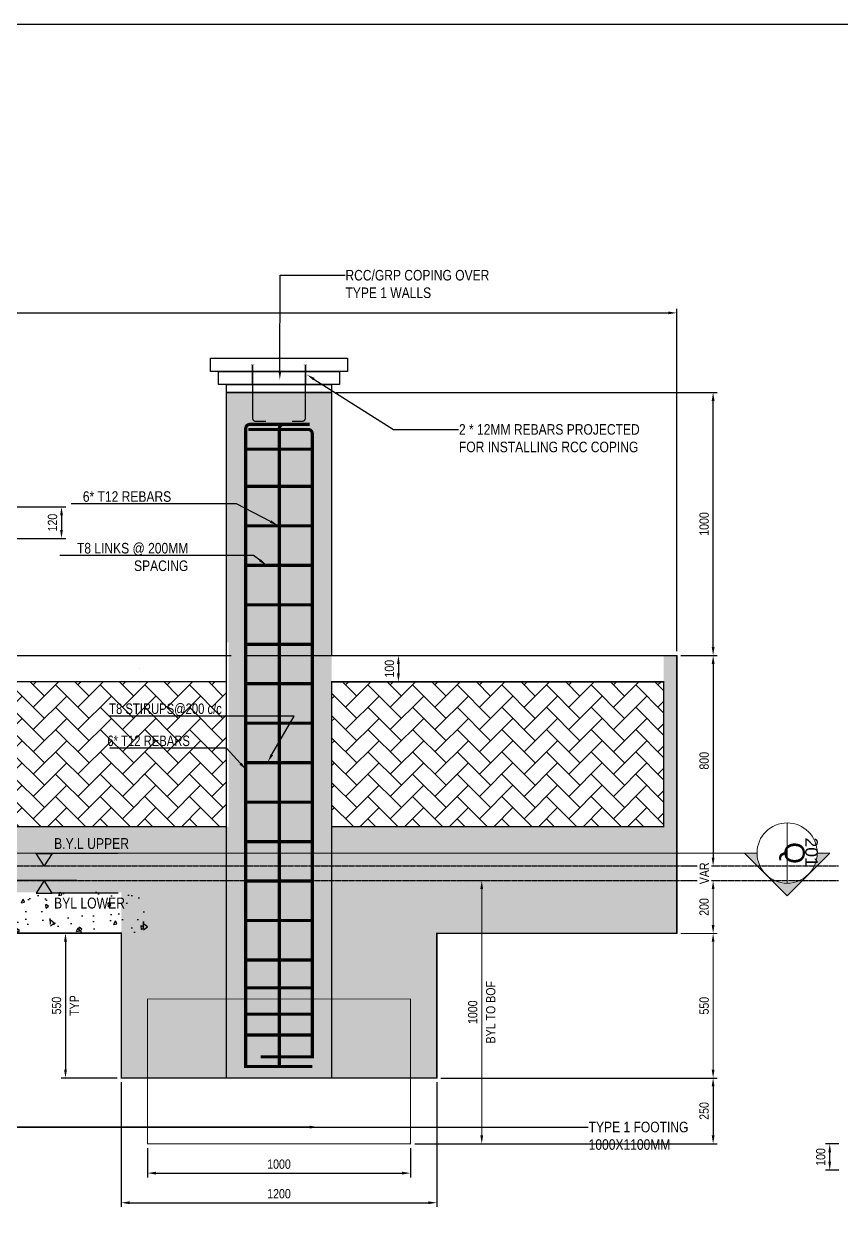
# Model space of a CAD drawing. Header units: centimetres. Extents: x -6122352 to 7132207, y -1694241 to 1947892.
# Drawn here: x 2993463 to 2996570, y -658311 to -653742 of the extents above; entities that cross this region are included whole.
import ezdxf
from ezdxf import colors
from ezdxf.entities.mleader import LeaderData, LeaderLine
from ezdxf.enums import TextEntityAlignment as Align
from ezdxf.math import Vec2, Vec3

# ---------------------------------------------------------------- set-up
doc = ezdxf.new("R2010")
doc.units = ezdxf.units.CM
doc.header["$MEASUREMENT"] = 0
doc.header["$PDMODE"] = 66
doc.header["$PDSIZE"] = 100
doc.linetypes.add('HIDDEN', pattern=[0.375, 0.25, -0.125])
doc.linetypes.add('MASTER PLAN (NICE 1-2)$0$CENTER', pattern=[2, 1.25, -0.25, 0.25, -0.25])
for name, color, linetype in [('00-MI-DIM', 7, 'Continuous'), ('JML-Dimension', 1, 'Continuous'), ('SECTION', 130, 'Continuous')]:
    doc.layers.add(name, color=color, linetype=linetype)
for name, color, linetype, lineweight in [('18-DIM', 8, 'Continuous', 0), ('EFS-401_dim1-1', 10, 'Continuous', 5), ('EFS-501_text1', 142, 'Continuous', 13)]:
    doc.layers.add(name, color=color, linetype=linetype, lineweight=lineweight)
doc.styles.add('AR_TXT_1', font='swissc.ttf')
doc.styles.add('EFS-Arial', font='arial.ttf')
doc.styles.add('JWC 2.5MM', font='GOTHIC.TTF', dxfattribs={"width": 0.8, "height": 2.5})
doc.styles.add('JWC BHQ 3.00', font='swissc.ttf', dxfattribs={"height": 3})
doc.styles.add('txt-Pisa-std', font='arial.ttf', dxfattribs={"width": 0.8})
doc.dimstyles.new('JWC Swis', dxfattribs={"dimscale": 25, "dimtxt": 2.2, "dimasz": 2, "dimexe": 1, "dimexo": 1, "dimgap": 1, "dimtad": 1, "dimdec": 0, "dimzin": 0, "dimdsep": 46, "dimtxsty": 'AR_TXT_1', "dimcen": 0, "dimclrd": 1, "dimclre": 1, "dimclrt": 7, "dimadec": 0, "dimazin": 0, "dimtfac": 1, "dimtdec": 0, "dimtix": 1, "dimtofl": 0, "dimtmove": 0, "dimatfit": 3, "dimfxl": 1, "dimtfill": 1, "dimtfillclr": 256, "dimtolj": 1, "dimtzin": 0, "dimlwd": -1, "dimlwe": -1, "dimarcsym": 0})
pattern_1 = [(45, (-6567037.67, -3520375.84), (0, 84.85281374), [180, -60]), (135, (-6566995.246, -3520333.41), (7e-15, 84.85281374), [180, -60])]

# ---------------------------------------------------------------- blocks, each defined once
blk = doc.blocks.new('*D361')
at = {"layer": '00-MI-DIM', "color": 1, "ltscale": 20, "transparency": 16777216}
for p, q in [((2996561.7, -657998.4), (2996511.6, -657998.4)), ((2996527.6, -658066.5), (2996527.6, -658030.4)), ((2996561.7, -658098.5), (2996511.6, -658098.5))]:
    blk.add_line(p, q, dxfattribs=at)
for points in [[(2996522.3, -658030.4), (2996532.9, -658030.4), (2996527.6, -657998.4)], [(2996522.3, -658066.5), (2996532.9, -658066.5), (2996527.6, -658098.5)]]:
    blk.add_solid(points, dxfattribs=at)
at = {"layer": 'Defpoints', "color": 0, "ltscale": 20, "transparency": 16777216}
for p in [(2996577.7, -657998.4), (2996577.7, -658098.5)]:
    blk.add_point(p, dxfattribs=at)
at = {"layer": '00-MI-DIM', "color": 7, "ltscale": 20, "transparency": 16777216, "insert": (2996493.5, -658048.4), "char_height": 35.2, "attachment_point": 5, "rotation": 90, "style": 'AR_TXT_1', "bg_fill": 3, "box_fill_scale": 1.25, "bg_fill_color": 256, "bg_fill_true_color": 13158600, "bg_fill_transparency": 0}
blk.add_mtext('\\A1;100', dxfattribs=at)
at = {"layer": 'Defpoints', "color": 0, "ltscale": 20, "transparency": 16777216}
blk.add_point((2996527.6, -657998.4), dxfattribs=at)
blk = doc.blocks.new('T1 1000FT')
at = {"layer": 'SECTION', "color": 12, "linetype": 'HIDDEN', "const_width": 3}
blk.add_lwpolyline([(9778515.4, 2694215.6), (9778515.4, 2694515.6), (9779515.4, 2694515.6), (9779515.4, 2694215.6)], dxfattribs=at)
at = {"layer": 'SECTION', "color": 12, "const_width": 3}
blk.add_lwpolyline([(9778515.4, 2694215.6), (9779515.4, 2694215.6), (9779515.4, 2693965.6), (9778515.4, 2693965.6)], close=True, dxfattribs=at)
blk = doc.blocks.new('RCC COPING LONG')
at = {"layer": 'SECTION', "color": 6}
for points in [[(5615070.1, 1199923), (5615590.2, 1199923), (5615590.2, 1199873), (5615070.1, 1199873)], [(5615100.1, 1199873), (5615560.2, 1199873), (5615560.2, 1199823), (5615100.1, 1199823)], [(5615130.2, 1199823), (5615530.2, 1199823), (5615530.2, 1199793), (5615130.2, 1199793)]]:
    blk.add_lwpolyline(points, close=True, dxfattribs=at)
blk = doc.blocks.new('A$Cd26b79ee')
at = {"color": 30, "const_width": 5}
for points in [[(-300, 74.8), (-300, -128.2, 0.414214), (-288, -140.2), (-250, -140.2)], [(-100, 74.8), (-100, -128.2, -0.414214), (-112, -140.2), (-150, -140.2)]]:
    blk.add_lwpolyline(points, format="xyb", dxfattribs=at)
at = {"layer": 'SECTION', "color": 3, "linetype": 'HIDDEN', "ltscale": 0.2, "const_width": 0.65}
for points in [[(-306, 75), (-294, 75), (-294, 0), (-306, 0)], [(-106, 75), (-94, 75), (-94, 0), (-106, 0)]]:
    blk.add_lwpolyline(points, close=True, dxfattribs=at)
blk = doc.blocks.new('*U116')
at = {"layer": 'JML-Dimension'}
h = blk.add_hatch(color=10, dxfattribs=at)
h.dxf.hatch_style = 1
h.paths.add_polyline_path([(0, 0), (-1.54, 2.37), (1.54, 2.37)])
blk.add_line((13.98, 2.37), (1.54, 2.37), dxfattribs=at)
blk.add_lwpolyline([(0, 0), (-1.54, 2.37), (1.54, 2.37), (0, 0)], dxfattribs=at)
at = {"color": 5, "style": 'txt-Pisa-std', "width": 0.8}
blk.add_attdef('+0.0', text='', height=2.5, dxfattribs=at).set_placement((1.87, 2.37), align=Align.BOTTOM_LEFT)
blk = doc.blocks.new('*D330')
at = {"layer": '00-MI-DIM', "color": 1, "ltscale": 20, "transparency": 16777216}
for p, q in [((2993336.2, -655577.2), (2993622, -655577.2)), ((2993606, -655609.2), (2993606, -655665.2)), ((2993336.2, -655697.2), (2993622, -655697.2))]:
    blk.add_line(p, q, dxfattribs=at)
for points in [[(2993600.7, -655609.2), (2993611.3, -655609.2), (2993606, -655577.2)], [(2993600.7, -655665.2), (2993611.3, -655665.2), (2993606, -655697.2)]]:
    blk.add_solid(points, dxfattribs=at)
at = {"layer": 'Defpoints', "color": 0, "ltscale": 20, "transparency": 16777216}
for p in [(2993320.2, -655577.2), (2993320.2, -655697.2)]:
    blk.add_point(p, dxfattribs=at)
at = {"layer": '00-MI-DIM', "color": 7, "ltscale": 20, "transparency": 16777216, "insert": (2993571.9, -655637.2), "char_height": 35.2, "attachment_point": 5, "rotation": 90, "style": 'AR_TXT_1', "bg_fill": 3, "box_fill_scale": 1.25, "bg_fill_color": 256, "bg_fill_true_color": 13158600, "bg_fill_transparency": 0}
blk.add_mtext('\\A1;120', dxfattribs=at)
at = {"layer": 'Defpoints', "color": 0, "ltscale": 20, "transparency": 16777216}
blk.add_point((2993606, -655697.2), dxfattribs=at)
blk = doc.blocks.new('*U1741')
at = {"layer": 'EFS-401_dim1-1'}
blk.add_hatch(color=256, dxfattribs=at).paths.add_polyline_path([(2.4, 338.8), (2.4, 337.73), (0, 337.73), (0, 338.8)])
h = blk.add_hatch(color=256, dxfattribs=at)
edge = h.paths.add_edge_path()
edge.add_line((0, 6), (0, 8.49))
edge.add_line((0, 8.49), (8.49, 0))
edge.add_line((8.49, 0), (0, -8.49))
edge.add_line((0, -8.49), (0, -6))
edge.add_arc((0, 0), 6, 270, 450)
for p, q in [((0, 6), (0, 338.8)), ((6, 0), (-6, 0))]:
    blk.add_line(p, q, dxfattribs=at)
blk.add_lwpolyline([(2.4, 338.8), (2.4, 337.73), (0, 337.73), (0, 338.8)], close=True, dxfattribs=at)
blk.add_lwpolyline([(0, 6), (0, 8.49), (8.49, 0), (0, -8.49), (0, -6, 1)], format="xyb", close=True, dxfattribs=at)
blk.add_circle((0, 0), 6, dxfattribs=at)
at = {"layer": 'EFS-501_text1', "style": 'EFS-Arial'}
for tag, height, p in [('SEC_NUMBER', 4, (0, 0.51)), ('SHEET_NUMBER', 2.5, (-0.17, -3.61))]:
    blk.add_attdef(tag, text='', height=height, dxfattribs=at).set_placement(p, align=Align.CENTER)
blk = doc.blocks.new('*D329')
at = {"layer": '00-MI-DIM', "color": 1, "ltscale": 20, "transparency": 16777216}
for p, q in [((2994834.3, -656142.4), (2994903.3, -656142.4)), ((2994887.3, -656174.4), (2994887.3, -656210.4)), ((2994834.3, -656242.4), (2994903.3, -656242.4))]:
    blk.add_line(p, q, dxfattribs=at)
for points in [[(2994882, -656174.4), (2994892.7, -656174.4), (2994887.3, -656142.4)], [(2994882, -656210.4), (2994892.7, -656210.4), (2994887.3, -656242.4)]]:
    blk.add_solid(points, dxfattribs=at)
at = {"layer": '00-MI-DIM', "color": 7, "ltscale": 20, "transparency": 16777216, "insert": (2994853.3, -656192.4), "char_height": 35.2, "attachment_point": 5, "rotation": 90, "style": 'AR_TXT_1', "bg_fill": 3, "box_fill_scale": 1.25, "bg_fill_color": 256, "bg_fill_true_color": 13158600, "bg_fill_transparency": 0}
blk.add_mtext('\\A1;100', dxfattribs=at)
at = {"layer": 'Defpoints', "color": 0, "ltscale": 20, "transparency": 16777216}
for p in [(2994818.3, -656142.4), (2994818.3, -656242.4), (2994887.3, -656242.4)]:
    blk.add_point(p, dxfattribs=at)
blk = doc.blocks.new('*D328')
at = {"layer": '00-MI-DIM', "color": 1, "ltscale": 20, "transparency": 16777216}
for p, q in [((2993663.8, -656997.6), (2993094, -656997.6)), ((2993110, -657029.6), (2993110, -657165.5)), ((2993664, -657197.5), (2993094, -657197.5))]:
    blk.add_line(p, q, dxfattribs=at)
for points in [[(2993104.6, -657029.6), (2993115.3, -657029.6), (2993110, -656997.6)], [(2993104.6, -657165.5), (2993115.3, -657165.5), (2993110, -657197.5)]]:
    blk.add_solid(points, dxfattribs=at)
at = {"layer": 'Defpoints', "color": 0, "ltscale": 20, "transparency": 16777216}
for p in [(2993679.8, -656997.6), (2993110, -657197.5), (2993680, -657197.5)]:
    blk.add_point(p, dxfattribs=at)
at = {"layer": '00-MI-DIM', "color": 7, "ltscale": 20, "transparency": 16777216, "insert": (2993075.9, -657097.6), "char_height": 35.2, "attachment_point": 5, "rotation": 90, "style": 'AR_TXT_1', "bg_fill": 3, "box_fill_scale": 1.25, "bg_fill_color": 256, "bg_fill_true_color": 13158600, "bg_fill_transparency": 0}
blk.add_mtext('\\A1;200', dxfattribs=at)
blk = doc.blocks.new('*D326')
at = {"layer": '00-MI-DIM', "color": 1, "ltscale": 20, "transparency": 16777216}
for p, q in [((2989945.6, -656126.4), (2989945.6, -654824.1)), ((2995945.6, -656126.4), (2995945.6, -654824.1)), ((2989977.6, -654840.1), (2995913.6, -654840.1))]:
    blk.add_line(p, q, dxfattribs=at)
for points in [[(2989977.6, -654834.7), (2989977.6, -654845.4), (2989945.6, -654840.1)], [(2995913.6, -654834.7), (2995913.6, -654845.4), (2995945.6, -654840.1)]]:
    blk.add_solid(points, dxfattribs=at)
at = {"layer": 'Defpoints', "color": 0, "ltscale": 20, "transparency": 16777216}
for p in [(2995945.6, -654840.1), (2989945.6, -656142.4), (2995945.6, -656142.4)]:
    blk.add_point(p, dxfattribs=at)
at = {"layer": '00-MI-DIM', "color": 7, "ltscale": 20, "transparency": 16777216, "insert": (2992945.6, -654805.6), "char_height": 35.2, "attachment_point": 5, "style": 'AR_TXT_1', "bg_fill": 3, "box_fill_scale": 1.25, "bg_fill_color": 256, "bg_fill_true_color": 13158600, "bg_fill_transparency": 0}
blk.add_mtext('\\A1;VARIES AS PER PLAN', dxfattribs=at)
blk = doc.blocks.new('*D320')
at = {"layer": '00-MI-DIM', "color": 1, "ltscale": 20, "transparency": 16777216}
for p, q in [((2993094, -656942.4), (2992977, -656942.4)), ((2993663.8, -656998.1), (2992977, -656998.1))]:
    blk.add_line(p, q, dxfattribs=at)
at = {"layer": 'Defpoints', "color": 0, "ltscale": 20, "transparency": 16777216}
for p in [(2993110, -656942.4), (2993679.8, -656998.1)]:
    blk.add_point(p, dxfattribs=at)
at = {"layer": '00-MI-DIM', "color": 7, "ltscale": 20, "transparency": 16777216, "insert": (2992959.4, -656970.2), "char_height": 35.2, "attachment_point": 5, "rotation": 90, "style": 'AR_TXT_1', "bg_fill": 3, "box_fill_scale": 1.25, "bg_fill_color": 256, "bg_fill_true_color": 13158600, "bg_fill_transparency": 0}
blk.add_mtext('\\A1;VAR', dxfattribs=at)
at = {"layer": 'Defpoints', "color": 0, "ltscale": 20, "transparency": 16777216}
blk.add_point((2992993, -656942.4), dxfattribs=at)
blk = doc.blocks.new('*D311')
at = {"layer": '00-MI-DIM', "color": 1, "ltscale": 20, "transparency": 16777216}
for p, q in [((2995961.6, -656142.4), (2996100.1, -656142.4)), ((2996084.1, -656174.4), (2996084.1, -656910.4)), ((2995961.6, -656942.4), (2996100.1, -656942.4))]:
    blk.add_line(p, q, dxfattribs=at)
for points in [[(2996078.8, -656174.4), (2996089.5, -656174.4), (2996084.1, -656142.4)], [(2996078.8, -656910.4), (2996089.5, -656910.4), (2996084.1, -656942.4)]]:
    blk.add_solid(points, dxfattribs=at)
at = {"layer": 'Defpoints', "color": 0, "ltscale": 20, "transparency": 16777216}
for p in [(2995945.6, -656142.4), (2995945.6, -656942.4), (2996084.1, -656942.4)]:
    blk.add_point(p, dxfattribs=at)
at = {"layer": '00-MI-DIM', "color": 7, "ltscale": 20, "transparency": 16777216, "insert": (2996050.1, -656542.4), "char_height": 35.2, "attachment_point": 5, "rotation": 90, "style": 'AR_TXT_1', "bg_fill": 3, "box_fill_scale": 1.25, "bg_fill_color": 256, "bg_fill_true_color": 13158600, "bg_fill_transparency": 0}
blk.add_mtext('\\A1;800', dxfattribs=at)
blk = doc.blocks.new('*D308')
at = {"layer": '00-MI-DIM', "color": 1, "ltscale": 20, "transparency": 16777216}
for p, q in [((2993933.1, -658014.4), (2993933.1, -658125.9)), ((2994933.1, -658014.4), (2994933.1, -658125.9)), ((2993965.1, -658109.9), (2994901.1, -658109.9))]:
    blk.add_line(p, q, dxfattribs=at)
for points in [[(2993965.1, -658104.5), (2993965.1, -658115.2), (2993933.1, -658109.9)], [(2994901.1, -658104.5), (2994901.1, -658115.2), (2994933.1, -658109.9)]]:
    blk.add_solid(points, dxfattribs=at)
at = {"layer": 'Defpoints', "color": 0, "ltscale": 20, "transparency": 16777216}
for p in [(2993933.1, -657998.4), (2994933.1, -657998.4), (2994933.1, -658109.9)]:
    blk.add_point(p, dxfattribs=at)
at = {"layer": '00-MI-DIM', "color": 7, "ltscale": 20, "transparency": 16777216, "insert": (2994433.1, -658075.8), "char_height": 35.2, "attachment_point": 5, "style": 'AR_TXT_1', "bg_fill": 3, "box_fill_scale": 1.25, "bg_fill_color": 256, "bg_fill_true_color": 13158600, "bg_fill_transparency": 0}
blk.add_mtext('\\A1;1000', dxfattribs=at)
blk = doc.blocks.new('*D307')
at = {"layer": '00-MI-DIM', "color": 1, "ltscale": 20, "transparency": 16777216}
for p, q in [((2993833.1, -657764.4), (2993833.1, -658238.3)), ((2995033.1, -657764.4), (2995033.1, -658238.3)), ((2993865.1, -658222.3), (2995001.1, -658222.3))]:
    blk.add_line(p, q, dxfattribs=at)
for points in [[(2993865.1, -658217), (2993865.1, -658227.7), (2993833.1, -658222.3)], [(2995001.1, -658217), (2995001.1, -658227.7), (2995033.1, -658222.3)]]:
    blk.add_solid(points, dxfattribs=at)
at = {"layer": 'Defpoints', "color": 0, "ltscale": 20, "transparency": 16777216}
for p in [(2993833.1, -657748.4), (2995033.1, -657748.4), (2995033.1, -658222.3)]:
    blk.add_point(p, dxfattribs=at)
at = {"layer": '00-MI-DIM', "color": 7, "ltscale": 20, "transparency": 16777216, "insert": (2994433.1, -658188.3), "char_height": 35.2, "attachment_point": 5, "style": 'AR_TXT_1', "bg_fill": 3, "box_fill_scale": 1.25, "bg_fill_color": 256, "bg_fill_true_color": 13158600, "bg_fill_transparency": 0}
blk.add_mtext('\\A1;1200', dxfattribs=at)
blk = doc.blocks.new('*D306')
at = {"layer": '00-MI-DIM', "color": 1, "ltscale": 20, "transparency": 16777216}
for p, q in [((2993590.7, -657197.6), (2993637.1, -657197.6)), ((2993621.1, -657229.6), (2993621.1, -657716.4)), ((2993817.1, -657748.4), (2993605.1, -657748.4))]:
    blk.add_line(p, q, dxfattribs=at)
for points in [[(2993615.8, -657229.6), (2993626.5, -657229.6), (2993621.1, -657197.6)], [(2993615.8, -657716.4), (2993626.5, -657716.4), (2993621.1, -657748.4)]]:
    blk.add_solid(points, dxfattribs=at)
at = {"layer": 'Defpoints', "color": 0, "ltscale": 20, "transparency": 16777216}
for p in [(2993574.7, -657197.6), (2993621.1, -657748.4), (2993833.1, -657748.4)]:
    blk.add_point(p, dxfattribs=at)
at = {"layer": '00-MI-DIM', "color": 7, "ltscale": 20, "transparency": 16777216, "insert": (2993587.1, -657473), "char_height": 35.2, "attachment_point": 5, "rotation": 90, "style": 'AR_TXT_1', "bg_fill": 3, "box_fill_scale": 1.25, "bg_fill_color": 256, "bg_fill_true_color": 13158600, "bg_fill_transparency": 0}
blk.add_mtext('\\A1;550', dxfattribs=at)
at = {"layer": '00-MI-DIM', "color": 7, "ltscale": 20, "transparency": 16777216, "insert": (2993654.7, -657473), "char_height": 35.2, "attachment_point": 5, "rotation": 90, "style": 'AR_TXT_1', "bg_fill": 3, "box_fill_scale": 1.25, "bg_fill_color": 256, "bg_fill_true_color": 13158600, "bg_fill_transparency": 0}
blk.add_mtext('\\A1;TYP', dxfattribs=at)
blk = doc.blocks.new('*D380')
at = {"layer": '18-DIM', "color": 1, "transparency": 16777216}
for p, q in [((2995961.6, -656998.1), (2996100.1, -656998.1)), ((2996084.1, -657030.1), (2996084.1, -657166.4)), ((2995961.6, -657198.4), (2996100.1, -657198.4))]:
    blk.add_line(p, q, dxfattribs=at)
for points in [[(2996078.8, -657030.1), (2996089.5, -657030.1), (2996084.1, -656998.1)], [(2996078.8, -657166.4), (2996089.5, -657166.4), (2996084.1, -657198.4)]]:
    blk.add_solid(points, dxfattribs=at)
at = {"layer": 'Defpoints', "color": 0, "transparency": 16777216}
for p in [(2995945.6, -656998.1), (2995945.6, -657198.4), (2996084.1, -657198.4)]:
    blk.add_point(p, dxfattribs=at)
at = {"layer": '18-DIM', "color": 7, "transparency": 16777216, "insert": (2996050, -657098.2), "char_height": 35.2, "attachment_point": 5, "rotation": 90, "style": 'AR_TXT_1', "bg_fill": 3, "box_fill_scale": 1.25, "bg_fill_color": 256, "bg_fill_true_color": 13158600, "bg_fill_transparency": 0}
blk.add_mtext('\\A1;200', dxfattribs=at)
blk = doc.blocks.new('*D379')
at = {"layer": '18-DIM', "color": 1, "transparency": 16777216}
for p, q in [((2995124.4, -656998.1), (2995220.2, -656998.1)), ((2995204.2, -657030.1), (2995204.2, -657966.4)), ((2994949.1, -657998.4), (2995220.2, -657998.4))]:
    blk.add_line(p, q, dxfattribs=at)
for points in [[(2995198.8, -657030.1), (2995209.5, -657030.1), (2995204.2, -656998.1)], [(2995198.8, -657966.4), (2995209.5, -657966.4), (2995204.2, -657998.4)]]:
    blk.add_solid(points, dxfattribs=at)
at = {"layer": 'Defpoints', "color": 0, "transparency": 16777216}
for p in [(2995108.4, -656998.1), (2994933.1, -657998.4), (2995204.2, -657998.4)]:
    blk.add_point(p, dxfattribs=at)
at = {"layer": '18-DIM', "color": 7, "transparency": 16777216, "insert": (2995170.1, -657498.2), "char_height": 35.2, "attachment_point": 5, "rotation": 90, "style": 'AR_TXT_1', "bg_fill": 3, "box_fill_scale": 1.25, "bg_fill_color": 256, "bg_fill_true_color": 13158600, "bg_fill_transparency": 0}
blk.add_mtext('\\A1;1000', dxfattribs=at)
at = {"layer": '18-DIM', "color": 7, "transparency": 16777216, "insert": (2995238.6, -657498.2), "char_height": 35.2, "attachment_point": 5, "rotation": 90, "style": 'AR_TXT_1', "bg_fill": 3, "box_fill_scale": 1.25, "bg_fill_color": 256, "bg_fill_true_color": 13158600, "bg_fill_transparency": 0}
blk.add_mtext('\\A1;BYL TO BOF', dxfattribs=at)
blk = doc.blocks.new('*D304')
at = {"layer": '00-MI-DIM', "color": 1, "transparency": 16777216}
for p, q in [((2994649.1, -655142.4), (2996100.1, -655142.4)), ((2996084.1, -656110.4), (2996084.1, -655174.4)), ((2995961.6, -656142.4), (2996100.1, -656142.4))]:
    blk.add_line(p, q, dxfattribs=at)
for points in [[(2996078.8, -655174.4), (2996089.5, -655174.4), (2996084.1, -655142.4)], [(2996078.8, -656110.4), (2996089.5, -656110.4), (2996084.1, -656142.4)]]:
    blk.add_solid(points, dxfattribs=at)
at = {"layer": 'Defpoints', "color": 0, "transparency": 16777216}
for p in [(2994633.1, -655142.4), (2996084.1, -655142.4), (2995945.6, -656142.4)]:
    blk.add_point(p, dxfattribs=at)
at = {"layer": '00-MI-DIM', "color": 7, "transparency": 16777216, "insert": (2996050.1, -655642.4), "char_height": 35.2, "attachment_point": 5, "rotation": 90, "style": 'AR_TXT_1', "bg_fill": 3, "box_fill_scale": 1.25, "bg_fill_color": 256, "bg_fill_true_color": 13158600, "bg_fill_transparency": 0}
blk.add_mtext('\\A1;1000', dxfattribs=at)
blk = doc.blocks.new('*D378')
at = {"layer": '18-DIM', "color": 1, "transparency": 16777216}
for p, q in [((2995961.6, -657198.4), (2996100.1, -657198.4)), ((2996084.1, -657230.4), (2996084.1, -657716.4)), ((2995049.1, -657748.4), (2996100.1, -657748.4))]:
    blk.add_line(p, q, dxfattribs=at)
for points in [[(2996078.8, -657230.4), (2996089.5, -657230.4), (2996084.1, -657198.4)], [(2996078.8, -657716.4), (2996089.5, -657716.4), (2996084.1, -657748.4)]]:
    blk.add_solid(points, dxfattribs=at)
at = {"layer": 'Defpoints', "color": 0, "transparency": 16777216}
for p in [(2995945.6, -657198.4), (2995033.1, -657748.4), (2996084.1, -657748.4)]:
    blk.add_point(p, dxfattribs=at)
at = {"layer": '18-DIM', "color": 7, "transparency": 16777216, "insert": (2996050.1, -657473.4), "char_height": 35.2, "attachment_point": 5, "rotation": 90, "style": 'AR_TXT_1', "bg_fill": 3, "box_fill_scale": 1.25, "bg_fill_color": 256, "bg_fill_true_color": 13158600, "bg_fill_transparency": 0}
blk.add_mtext('\\A1;550', dxfattribs=at)
blk = doc.blocks.new('*D377')
at = {"color": 1, "ltscale": 20, "transparency": 16777216}
for p, q in [((2995049.1, -657748.4), (2996100.1, -657748.4)), ((2996084.1, -657780.4), (2996084.1, -657966.4)), ((2994949.1, -657998.4), (2996100.1, -657998.4))]:
    blk.add_line(p, q, dxfattribs=at)
for points in [[(2996078.8, -657780.4), (2996089.5, -657780.4), (2996084.1, -657748.4)], [(2996078.8, -657966.4), (2996089.5, -657966.4), (2996084.1, -657998.4)]]:
    blk.add_solid(points, dxfattribs=at)
at = {"layer": 'Defpoints', "color": 0, "ltscale": 20, "transparency": 16777216}
for p in [(2995033.1, -657748.4), (2994933.1, -657998.4), (2996084.1, -657998.4)]:
    blk.add_point(p, dxfattribs=at)
at = {"color": 7, "ltscale": 20, "transparency": 16777216, "insert": (2996050, -657873.4), "char_height": 35.2, "attachment_point": 5, "rotation": 90, "style": 'AR_TXT_1', "bg_fill": 3, "box_fill_scale": 1.25, "bg_fill_color": 256, "bg_fill_true_color": 13158600, "bg_fill_transparency": 0}
blk.add_mtext('\\A1;250', dxfattribs=at)
blk = doc.blocks.new('*D303')
at = {"layer": '00-MI-DIM', "color": 1, "transparency": 16777216}
for p, q in [((2995961.6, -656942.4), (2996100.1, -656942.4)), ((2996100.1, -656998.1), (2996100.1, -656998.1))]:
    blk.add_line(p, q, dxfattribs=at)
at = {"layer": 'Defpoints', "color": 0, "transparency": 16777216}
blk.add_point((2995945.6, -656942.4), dxfattribs=at)
at = {"layer": '00-MI-DIM', "color": 7, "transparency": 16777216, "insert": (2996050.5, -656970.2), "char_height": 35.2, "attachment_point": 5, "rotation": 90, "style": 'AR_TXT_1', "bg_fill": 3, "box_fill_scale": 1.25, "bg_fill_color": 256, "bg_fill_true_color": 13158600, "bg_fill_transparency": 0}
blk.add_mtext('\\A1;VAR', dxfattribs=at)
at = {"layer": 'Defpoints', "color": 0, "transparency": 16777216}
blk.add_point((2996084.1, -656998.1), dxfattribs=at)
blk.add_point((2996084.1, -656998.1), dxfattribs=at)

msp = doc.modelspace()

# ---------------------------------------------------------------- hatches: boundary and pattern name
at = {"transparency": 33554679}
h = msp.add_hatch(dxfattribs=at)
h.set_pattern_fill('AR-CONC', color=0, scale=20, angle=45)
h.set_pattern_definition([(95, (-6558450.78, -3520375.84), (110.3103998, 92.5614158), [15, -165]), (40, (-6558450.78, -3520375.84), (-125.9984335, 86.75363), [12, -132]), (145.4514445, (-6558441.59, -3520368.12), (-15.6880329, 179.3150443), [12.7480384, -140.2284224]), (91.1842, (-6558479.06, -3520347.55), (174.3386776, 127.5227552), [22.5, -247.5]), (141.6356355, (-6558464.54, -3520336.93), (-5.5800137, 269.9423336), [19.1220684, -210.342752]), (36.184164, (-6558479.06, -3520347.55), (-5.5800137, 269.9423335), [18, -198]), (66, (-6558457.85, -3520340.48), (141.3543144, 27.4764953), [15, -165]), (11, (-6558457.85, -3520340.48), (-68.1417186, 136.961687), [12, -132]), (116.4514447, (-6558446.07, -3520338.19), (73.212595, 164.4381811), [12.748038, -140.2284224]), (82.5, (-6558450.78, -3520375.84), (-45.35863706, 48.79796352), [0, -130.4, 0, -134, 0, -132.5]), (52.5, (-6558450.78, -3520375.84), (-18.57458844, 92.98189), [0, -76.4, 0, -127.4, 0, -50.5]), (12.5, (-6558482.317, -3520407.375), (78.68363346, 72.30415236), [0, -50, 0, -156, 0, -207]), (2.5, (-6558496.46, -3520421.52), (68.3179966, 96.6319614), [0, -65, 0, -103.6, 0, -147])])
h.paths.add_polyline_path([(2995895.62954, -656142.35848), (2994633.09436, -656142.35848), (2994633.09436, -656792.35848), (2995895.62954, -656792.35848)], flags=16)
h.paths.add_polyline_path([(2994233.09436, -656092.35846), (2994233.09436, -656142.35848), (2991632.75989, -656142.35848), (2991632.75989, -656792.35848), (2994241.19989, -656792.35848), (2994241.20012, -656092.35846)], flags=17)
h.paths.add_polyline_path([(2991234.64176, -655142.35848), (2991234.64176, -656142.35848), (2989945.62954, -656142.35848), (2989945.62954, -657198.35848), (2990833.09436, -657198.35848), (2990833.39615, -657749.29683), (2992033.37855, -657749.29683), (2992033.07677, -657042.35848), (2993833.09436, -657042.35848), (2993833.09436, -657748.35848), (2995033.09436, -657748.35848), (2995033.09436, -657198.35848), (2995945.62954, -657198.35848), (2995945.62954, -656142.35848), (2994633.09436, -656142.35848), (2994633.09436, -655142.35848), (2994233.09436, -655142.35848), (2994233.09436, -656142.35848), (2991632.75941, -656142.35848), (2991632.75941, -655142.35848)])
h.paths.add_polyline_path([(2991234.59992, -656142.35848), (2989995.62954, -656142.35848), (2989995.62954, -656792.35848), (2991234.18171, -656792.35848)], flags=16)
h = msp.add_hatch(dxfattribs=at)
h.set_pattern_fill('AR-CONC', color=0, scale=20, angle=45)
h.set_pattern_definition([(95, (-6567037.67, -3520375.84), (110.3103998, 92.5614158), [15, -165]), (40, (-6567037.67, -3520375.84), (-125.9984335, 86.75363), [12, -132]), (145.4514445, (-6567028.48, -3520368.12), (-15.6880329, 179.3150443), [12.7480384, -140.2284224]), (91.1842, (-6567065.96, -3520347.55), (174.3386776, 127.5227552), [22.5, -247.5]), (141.6356355, (-6567051.43, -3520336.93), (-5.5800137, 269.9423336), [19.1220684, -210.342752]), (36.184164, (-6567065.96, -3520347.55), (-5.5800137, 269.9423335), [18, -198]), (66, (-6567044.74, -3520340.48), (141.3543144, 27.4764953), [15, -165]), (11, (-6567044.74, -3520340.48), (-68.1417186, 136.961687), [12, -132]), (116.4514447, (-6567032.96, -3520338.19), (73.212595, 164.4381811), [12.748038, -140.2284224]), (82.5, (-6567037.67, -3520375.84), (-45.35863706, 48.79796352), [0, -130.4, 0, -134, 0, -132.5]), (52.5, (-6567037.67, -3520375.84), (-18.57458844, 92.98189), [0, -76.4, 0, -127.4, 0, -50.5]), (12.5, (-6567069.21, -3520407.375), (78.68363346, 72.30415236), [0, -50, 0, -156, 0, -207]), (2.5, (-6567083.35, -3520421.52), (68.3179966, 96.6319614), [0, -65, 0, -103.6, 0, -147])])
h.paths.add_polyline_path([(2991933.09436, -657198.35848), (2993933.09436, -657198.35848), (2993933.09436, -657042.35848), (2991933.09436, -657042.35848)])
at = {"layer": 'SECTION', "ltscale": 20}
h = msp.add_hatch(dxfattribs=at)
h.set_pattern_fill('AR-HBONE', color=8, scale=15)
h.set_pattern_definition(pattern_1)
h.paths.add_polyline_path([(2994233.09436, -656242.35791), (2991632.75989, -656242.35791), (2991632.75989, -656792.35848), (2994233.09436, -656792.35848)])
h = msp.add_hatch(dxfattribs=at)
h.set_pattern_fill('AR-HBONE', color=8, scale=15)
h.set_pattern_definition(pattern_1)
h.paths.add_polyline_path([(2995895.62954, -656242.35848), (2994633.09436, -656242.35848), (2994633.09436, -656792.35848), (2995895.62954, -656792.35848)])

# ---------------------------------------------------------------- linework, layer by layer
at = {"color": 30, "ltscale": 20}
msp.add_lwpolyline([(2993833.09436, -657748.35848, 5, 5, 0), (2995033.09436, -657748.35848, 5, 5, 0), (2995033.09436, -657198.35848, 5, 5, 0), (2995945.62954, -657198.35848, 5, 5, 0), (2995945.62954, -656142.35848, 5, 5, 0), (2994633.09436, -656142.35848, 5, 5, 0), (2994633.09436, -655142.35848, 5, 5, 0), (2994233.09436, -655142.35848, 5, 5, 0), (2994233.09436, -656142.35848, 5, 5, 0), (2993901.62954, -656142.35848, 5, 5, 0), (2992801.74413, -656142.35848, 5, 5, 0), (2991632.75941, -656142.35848, 5, 5, 0), (2991632.75941, -655142.35848, 5, 5, 0), (2991234.64176, -655142.35848, 5, 5, 0), (2991234.64176, -656142.35848, 5, 5, 0), (2989945.62954, -656142.35848, 5, 5, 0), (2989945.62954, -657198.35848, 5, 5, 0), (2990833.09436, -657198.35848, 5, 5, 0), (2990833.09436, -657748.35848, 5, 5, 0), (2992033.07677, -657748.35848, 5, 5, 0), (2992033.07677, -657198.35848, 5, 5, 0), (2993833.09436, -657198.35848, 5, 5, 0)], format="xyseb", close=True, dxfattribs=at)
at = {"color": 0, "ltscale": 20}
msp.add_lwpolyline([(2993833.09436, -657748.35848, 5, 5, 0), (2995033.09436, -657748.35848, 5, 5, 0), (2995033.09436, -657198.35848, 5, 5, 0), (2995945.62954, -657198.35848, 5, 5, 0), (2995945.62954, -656142.35848, 5, 5, 0), (2994633.09436, -656142.35848, 5, 5, 0), (2994633.09436, -655142.35848, 5, 5, 0), (2994233.09436, -655142.35848, 5, 5, 0), (2994233.09436, -656142.35848, 5, 5, 0), (2993901.62954, -656142.35848, 5, 5, 0), (2992801.74413, -656142.35848, 5, 5, 0), (2991632.75941, -656142.35848, 5, 5, 0), (2991632.75941, -655142.35848, 5, 5, 0), (2991234.64176, -655142.35848, 5, 5, 0), (2991234.64176, -656142.35848, 5, 5, 0), (2989945.62954, -656142.35848, 5, 5, 0), (2989945.62954, -657198.35848, 5, 5, 0), (2990833.09436, -657198.35848, 5, 5, 0), (2990833.09436, -657748.35848, 5, 5, 0), (2992033.07677, -657750.23423, 5, 5, 0), (2992033.1813, -657199.23971, 5, 5, 0), (2993833.19889, -657197.36396, 5, 5, 0)], format="xyseb", close=True, dxfattribs=at)
at = {"color": 8, "ltscale": 20, "const_width": 12}
for points in [[(2994549.65927, -655263.81421), (2994322.46659, -655263.81421, 0.4142135624), (2994306.46659, -655279.81421), (2994306.46659, -657704.38916), (2994516.1327, -657704.38916)], [(2994316.52946, -655283.11536), (2994543.72214, -655283.11536, -0.4142135624), (2994559.72214, -655299.11536), (2994559.72214, -657668.07389), (2994363.29802, -657668.07389)], [(2994549.65927, -655263.81421), (2994450.43378, -655263.81421, 0.4142135624), (2994434.43378, -655279.81421), (2994434.43378, -657704.38916), (2994559.28027, -657704.38916)]]:
    msp.add_lwpolyline(points, format="xyb", dxfattribs=at)
for points in [[(2994306.46659, -655358.11604), (2994559.72214, -655358.11604)], [(2994306.46659, -655499.6402), (2994559.72214, -655499.6402)], [(2994306.46659, -655649.6402), (2994559.72214, -655649.6402)], [(2994306.46659, -655799.6402), (2994559.72214, -655799.6402)], [(2994306.46659, -655949.6402), (2994559.72214, -655949.6402)], [(2994306.46659, -656099.6402), (2994559.72214, -656099.6402)], [(2994306.46659, -656249.6402), (2994559.72214, -656249.6402)], [(2994306.46659, -656399.6402), (2994559.72214, -656399.6402)], [(2994306.46659, -656399.6402), (2994559.72214, -656399.6402)], [(2994306.46659, -656549.6402), (2994559.72214, -656549.6402)], [(2994306.46659, -656699.6402), (2994559.72214, -656699.6402)], [(2994306.46659, -656849.6402), (2994559.72214, -656849.6402)], [(2994306.46659, -656999.6402), (2994559.72214, -656999.6402)], [(2994306.46659, -657149.6402), (2994559.72214, -657149.6402)], [(2994306.46659, -657299.6402), (2994559.72214, -657299.6402)], [(2994306.46659, -657405.6402), (2994559.72214, -657405.6402)], [(2994306.46659, -657505.6402), (2994559.72214, -657505.6402)], [(2994306.46659, -657584.73824), (2994559.72214, -657584.73824)]]:
    msp.add_lwpolyline(points, dxfattribs=at)
at = {"color": 5, "ltscale": 20, "const_width": 5}
for points in [[(2991632.75989, -656242.35736), (2991632.75989, -656792.35848), (2994233.09436, -656792.35848), (2994233.09436, -656242.35846)], [(2994233.09436, -656242.35846), (2991632.75989, -656242.35736), (2991632.75989, -656642.35848)]]:
    msp.add_lwpolyline(points, dxfattribs=at)
msp.add_lwpolyline([(2994633.09436, -656242.35848), (2995895.62954, -656242.35848), (2995895.62954, -656792.35848), (2994633.09436, -656792.35848)], close=True, dxfattribs=at)
at = {"color": 0, "linetype": 'MASTER PLAN (NICE 1-2)$0$CENTER', "ltscale": 2}
for points in [[(2989228.91841, -656942.35848), (2996560.73441, -656942.35848)], [(2989228.91841, -656998.11887), (2996560.73441, -656998.11887)]]:
    msp.add_lwpolyline(points, dxfattribs=at)
at = {"layer": 'Defpoints'}
msp.add_lwpolyline([(2989228.91841, -653742.22545), (3001696.72694, -653742.22545), (3001696.72694, -661810.59624), (2989228.91841, -661810.59624)], close=True, dxfattribs=at)
at = {"layer": 'SECTION', "color": 0}
for points in [[(2989945.62954, -657042.35848), (2989945.62954, -656142.35848), (2991234.64176, -656142.35848), (2991234.64176, -655142.35848), (2991632.75941, -655142.35848), (2991632.75941, -656142.35848), (2992801.74413, -656142.35848), (2993901.62954, -656142.35848)], [(2993901.62954, -656142.35848), (2994233.09436, -656142.35848), (2994233.09436, -655142.35848), (2994633.09436, -655142.35848), (2994633.09436, -656142.35848), (2995945.62954, -656142.35848), (2995945.62954, -657198.35848), (2995033.09436, -657198.35848), (2995033.09436, -657748.35848)], [(2994633.09436, -656242.35848), (2995895.62954, -656242.35848), (2995895.62954, -656642.35848)], [(2994933.09436, -657748.35848), (2993933.09436, -657748.35848)]]:
    msp.add_lwpolyline(points, dxfattribs=at)
at = {"layer": 'SECTION', "color": 0, "linetype": 'HIDDEN', "ltscale": 10}
for points in [[(2994233.09436, -657748.35848), (2994233.09436, -656142.35848), (2994251.74413, -656142.35848)], [(2994633.09436, -656242.35848), (2994633.09436, -657748.35848), (2994233.09436, -657748.35848)]]:
    msp.add_lwpolyline(points, dxfattribs=at)
at = {"layer": 'SECTION', "color": 8, "ltscale": 20}
msp.add_lwpolyline([(2994301.74413, -656142.35848), (2994633.09436, -656142.35848)], dxfattribs=at)
at = {"layer": 'SECTION', "color": 6}
msp.add_lwpolyline([(2993901.62954, -656192.35848), (2993901.74413, -656192.35848)], dxfattribs=at)

# ---------------------------------------------------------------- block references
at = {"ltscale": 20}
msp.add_blockref('A$Cd26b79ee', (2994633.09436, -655112.35848), dxfattribs=at)
at = {"transparency": 33554623}
ref = msp.add_blockref('*U1741', (2996365.59766, -656893.05846), dxfattribs=dict(at, xscale=-19.09715535410383, yscale=19.09715535410383, zscale=19.09715535410383, rotation=90))
ref.add_attrib('SEC_NUMBER', 'Q', dxfattribs={"layer": 'EFS-501_text1', "height": 76.38862, "rotation": 270, "style": 'EFS-Arial'}).set_placement((2996355.90568, -656893.02582), align=Align.CENTER)
ref.add_attrib('SHEET_NUMBER', '201', dxfattribs={"layer": 'EFS-501_text1', "height": 47.742888, "rotation": 270, "style": 'EFS-Arial'}).set_placement((2996434.4621, -656889.72456), align=Align.CENTER)
at = {"layer": 'SECTION', "color": 0}
msp.add_blockref('RCC COPING LONG', (-2620897.08269, -1854935.34686), dxfattribs=at)
at = {"layer": 'SECTION', "color": 6}
ref = msp.add_blockref('*U116', (2993540.15495, -656942.22752), dxfattribs=dict(at, xscale=20.09523259068813, yscale=20.09523259068813, zscale=20.09523259068813))
ref.add_attrib('+0.0', 'B.Y.L UPPER', (2993577.74486, -656877.73416), dxfattribs={"layer": 'JML-Dimension', "color": 5, "height": 41.3402256, "style": 'txt-Pisa-std', "width": 0.8})
ref = msp.add_blockref('*U116', (2993540.15415, -656998.11887), dxfattribs=dict(at, xscale=-20.09523259068813, yscale=20.09523259068813, zscale=20.09523259068813, rotation=180))
ref.add_attrib('+0.0', 'BYL LOWER', (2993577.74406, -657103.95246), dxfattribs={"layer": 'JML-Dimension', "color": 5, "height": 41.340226, "style": 'txt-Pisa-std', "width": 0.8})
at = {"layer": 'SECTION', "color": 3}
msp.add_blockref('T1 1000FT', (-6784582.25701, -3351963.90957), dxfattribs=at)

# ---------------------------------------------------------------- leaders
at = {"layer": '00-MI-DIM', "color": 0, "ltscale": 20}
ml = msp.add_multileader_mtext('Standard', dxfattribs=at)
ml.set_content('RCC/GRP COPING OVER \\PTYPE 1 WALLS', style='JWC BHQ 3.00')
ml.set_leader_properties()
ml.build(insert=Vec2(0, 0))
ml.multileader.update_dxf_attribs({"text_right_attachment_type": 6, "dogleg_length": 15.44115, "arrow_head_size": 32, "scale": 16})
ctx = ml.context
ctx.base_point, ctx.scale, ctx.char_height, ctx.arrow_head_size, ctx.landing_gap_size, ctx.plane_origin = Vec3(2994684.41161, -654697.35533), 16, 40, 32, 1.44, Vec3(2994436.34444, -654943.77501)
ctx.right_attachment = 6
notes = []
notes.append((ctx, [(0, (1, 1, 0), (2994437.35322, -654697.35533), (1, 0), 247.05839, [(0, [(2994436.34444, -655093.77501)], 0, [])])]))
ctx.mtext.insert, ctx.mtext.flow_direction = Vec3(2994685.85161, -654676.90078), 5
ml = msp.add_multileader_mtext('Standard', dxfattribs=at)
ml.set_content('2 * 12MM REBARS PROJECTED \\PFOR INSTALLING RCC COPING', style='JWC BHQ 3.00')
ml.set_leader_properties()
ml.build(insert=Vec2(0, 0))
ml.multileader.update_dxf_attribs({"text_right_attachment_type": 6, "dogleg_length": 15.44115, "arrow_head_size": 32, "scale": 16})
ctx = ml.context
ctx.base_point, ctx.scale, ctx.char_height, ctx.arrow_head_size, ctx.landing_gap_size, ctx.plane_origin = Vec3(2995116.05206, -655283.48851), 16, 40, 32, 1.44, Vec3(2995174.33703, -655173.57422)
ctx.right_attachment = 6
notes.append((ctx, [(0, (1, 1, 0), (2994868.99367, -655283.48851), (1, 0), 247.05839, [(0, [(2994539.09436, -655074.85848)], 0, [])])]))
ctx.mtext.insert, ctx.mtext.flow_direction = Vec3(2995117.49206, -655263.00799), 5
ml = msp.add_multileader_mtext('Standard', dxfattribs=at)
ml.set_content('6* T12 REBARS', style='JWC BHQ 3.00')
ml.set_leader_properties()
ml.build(insert=Vec2(0, 0))
ml.multileader.update_dxf_attribs({"text_right_attachment_type": 6, "dogleg_length": 15.44115, "arrow_head_size": 32, "scale": 16})
ctx = ml.context
ctx.base_point, ctx.scale, ctx.char_height, ctx.arrow_head_size, ctx.landing_gap_size, ctx.plane_origin = Vec3(2993693.69846, -655538.66525), 16, 40, 32, 1.44, Vec3(2994429.53755, -655498.01648)
ctx.right_attachment, ctx.text_align_type = 6, 2
notes.append((ctx, [(0, (1, 1, 0), (2994271.63685, -655566.2107), (-1, 0), 247.05839, [(0, [(2994429.53755, -655648.01648)], 0, [])])]))
ctx.mtext.insert, ctx.mtext.alignment, ctx.mtext.flow_direction = Vec3(2994023.13846, -655518.2107), 3, 5
ml = msp.add_multileader_mtext('Standard', dxfattribs=at)
ml.set_content('T8 LINKS @ 200MM\\PSPACING', style='JWC BHQ 3.00')
ml.set_leader_properties()
ml.build(insert=Vec2(0, 0))
ml.multileader.update_dxf_attribs({"text_right_attachment_type": 6, "dogleg_length": 15.44115, "arrow_head_size": 32, "scale": 16})
ctx = ml.context
ctx.base_point, ctx.scale, ctx.char_height, ctx.arrow_head_size, ctx.landing_gap_size, ctx.plane_origin = Vec3(2993662.54347, -655734.94767), 16, 40, 32, 1.44, Vec3(2994429.53755, -655654.19601)
ctx.right_attachment, ctx.text_align_type = 6, 2
notes.append((ctx, [(0, (1, 1, 0), (2994336.61172, -655762.46715), (-1, 0), 247.05839, [(0, [(2994385.9656, -655799.6402)], 0, [])])]))
ctx.mtext.insert, ctx.mtext.alignment, ctx.mtext.flow_direction = Vec3(2994088.11334, -655714.46715), 3, 5
ml = msp.add_multileader_mtext('Standard', dxfattribs=at)
ml.set_content('TYPE 1 FOOTING\\P1000X1100MM', style='JWC BHQ 3.00')
ml.set_leader_properties()
ml.build(insert=Vec2(0, 0))
ml.multileader.update_dxf_attribs({"text_right_attachment_type": 6, "dogleg_length": 15.44115, "arrow_head_size": 32, "scale": 16})
ctx = ml.context
ctx.base_point, ctx.scale, ctx.char_height, ctx.arrow_head_size, ctx.landing_gap_size, ctx.plane_origin = Vec3(2995609.32258, -657934.86608), 16, 40, 32, 1.44, Vec3(2994581.8254, -658128.86608)
ctx.right_attachment = 6
notes.append((ctx, [(0, (1, 1, 0), (2995362.2642, -657934.86608), (1, 0), 247.05839, [(1, [(2994581.8254, -657934.86608), (2991673.28618, -657934.86608)], 0, [])])]))
ctx.mtext.insert, ctx.mtext.flow_direction = Vec3(2995610.76258, -657914.46348), 5
at = {"layer": 'SECTION', "color": 0, "ltscale": 20}
ml = msp.add_multileader_mtext('Standard', dxfattribs=at)
ml.set_content('T8 STIRUPS@200 c/c', style='JWC 2.5MM')
ml.set_leader_properties()
ml.build(insert=Vec2(0, 0))
ml.multileader.update_dxf_attribs({"text_right_attachment_type": 6, "dogleg_length": 0.36, "arrow_head_size": 32, "scale": 16})
ctx = ml.context
ctx.base_point, ctx.scale, ctx.char_height, ctx.arrow_head_size, ctx.landing_gap_size, ctx.plane_origin = Vec3(2993803.4541, -656347.31882), 16, 40, 32, 1.44, Vec3(2994390.18103, -656546.97415)
ctx.right_attachment, ctx.text_align_type = 6, 2
notes.append((ctx, [(0, (1, 1, 0), (2994490.63465, -656372.59958), (-1, 0), 273.3257, [(0, [(2994390.18103, -656546.97415)], 0, [])])]))
ctx.mtext.insert, ctx.mtext.alignment, ctx.mtext.flow_direction = Vec3(2994215.86894, -656324.59958), 3, 5
ml = msp.add_multileader_mtext('Standard', dxfattribs=at)
ml.set_content('6* T12 REBARS', style='JWC 2.5MM')
ml.set_leader_properties()
ml.build(insert=Vec2(0, 0))
ml.multileader.update_dxf_attribs({"text_right_attachment_type": 6, "dogleg_length": 0.36, "arrow_head_size": 32, "scale": 16})
ctx = ml.context
ctx.base_point, ctx.scale, ctx.char_height, ctx.arrow_head_size, ctx.landing_gap_size, ctx.plane_origin = Vec3(2993803.4541, -656467.07587), 16, 40, 32, 1.44, Vec3(2994308.28303, -656576.4271)
ctx.right_attachment, ctx.text_align_type = 6, 2
notes.append((ctx, [(0, (1, 1, 0), (2994233.09436, -656494.57281), (-1, 0), 137.30275, [(0, [(2994308.28303, -656576.4271)], 0, [])])]))
ctx.mtext.insert, ctx.mtext.alignment, ctx.mtext.flow_direction = Vec3(2994094.35161, -656446.57281), 3, 5
for ctx, leaders in notes:
    for number, flags, end, landing, length, lines in leaders:
        leader = LeaderData()
        leader.index, (leader.has_last_leader_line, leader.has_dogleg_vector, leader.attachment_direction) = number, flags
        leader.last_leader_point, leader.dogleg_vector, leader.dogleg_length = Vec3(end), Vec3(landing), length
        for number, points, colour, breaks in lines:
            line = LeaderLine()
            line.index, line.vertices, line.color, line.breaks = number, Vec3.list(points), colors.encode_raw_color(colour), breaks
            leader.lines.append(line)
        ctx.leaders.append(leader)

# ---------------------------------------------------------------- next in the draw order: dimensions: what is measured, and where the dimension line sits
at = {"layer": '00-MI-DIM', "color": 5, "ltscale": 20}
dim = msp.add_linear_dim(base=(2993606.00541, -655697.16657), p1=(2993320.24214, -655577.16657), p2=(2993320.24214, -655697.16657), angle=90, dimstyle='JWC Swis', dxfattribs=at)
dim.commit()
dim.dimension.update_dxf_attribs({"geometry": '*D330', "text_midpoint": (2993571.91398, -655637.16657)})
at = {"layer": '00-MI-DIM', "ltscale": 20}
for base, p1, p2, picture, middle in [((2994887.32637, -656242.35848), (2994818.30473, -656142.35848), (2994818.30473, -656242.35848), '*D329', (2994853.2578, -656192.35848)), ((2993109.96226, -657197.52356), (2993679.83466, -656997.61887), (2993680.04245, -657197.52356), '*D328', (2993075.87084, -657097.57121)), ((2996527.6079, -657998.35848), (2996577.67427, -658098.47966), (2996577.67427, -657998.35848), '*D361', (2996493.53933, -658048.41907))]:
    dim = msp.add_linear_dim(base=base, p1=p1, p2=p2, angle=90, dimstyle='JWC Swis', dxfattribs=at)
    dim.commit()
    dim.dimension.update_dxf_attribs({"geometry": picture, "text_midpoint": middle})
at = {"layer": '18-DIM'}
dim = msp.add_linear_dim(base=(2995204.16144, -657998.35848), p1=(2995108.40609, -656998.11887), p2=(2994933.09436, -657998.35848), angle=90, text='<>\\XBYL TO BOF', dimstyle='JWC Swis', dxfattribs=at)
dim.commit()
dim.dimension.update_dxf_attribs({"geometry": '*D379', "text_midpoint": (2995204.16144, -657498.23867)})
dim = msp.add_linear_dim(base=(2996084.13119, -657198.35848), p1=(2995945.62954, -656998.11887), p2=(2995945.62954, -657198.35848), angle=90, dimstyle='JWC Swis', dxfattribs=at)
dim.commit()
dim.dimension.update_dxf_attribs({"geometry": '*D380', "text_midpoint": (2996050.03976, -657098.23867)})

# ---------------------------------------------------------------- next in the draw order: dimensions: what is measured, and where the dimension line sits
at = {"layer": '00-MI-DIM', "color": 10, "ltscale": 20}
dim = msp.add_linear_dim(base=(2995945.62954, -654840.06568), p1=(2989945.62954, -656142.35848), p2=(2995945.62954, -656142.35848), text='VARIES AS PER PLAN', dimstyle='JWC Swis', dxfattribs=at)
dim.commit()
dim.dimension.update_dxf_attribs({"geometry": '*D326', "text_midpoint": (2992945.62954, -654805.64283)})
dim = msp.add_linear_dim(base=(2992993.00146, -656942.35848), p1=(2993679.83466, -656998.11887), p2=(2993109.96226, -656942.35848), angle=90, text='VAR', dimstyle='JWC Swis', dxfattribs=at)
dim.commit()
dim.dimension.update_dxf_attribs({"geometry": '*D320', "text_midpoint": (2992959.40146, -656970.23867)})
at = {"layer": '18-DIM'}
dim = msp.add_linear_dim(base=(2996084.13119, -657748.35848), p1=(2995945.62954, -657198.35848), p2=(2995033.09436, -657748.35848), angle=90, dimstyle='JWC Swis', dxfattribs=at)
dim.commit()
dim.dimension.update_dxf_attribs({"geometry": '*D378', "text_midpoint": (2996050.08547, -657473.35848)})

# ---------------------------------------------------------------- next in the draw order: dimensions: what is measured, and where the dimension line sits
at = {"color": 0, "ltscale": 20}
dim = msp.add_linear_dim(base=(2996084.13119, -657998.35848), p1=(2995033.09436, -657748.35848), p2=(2994933.09436, -657998.35848), angle=90, dimstyle='JWC Swis', dxfattribs=at)
dim.commit()
dim.dimension.update_dxf_attribs({"geometry": '*D377', "text_midpoint": (2996050.03976, -657873.35848)})
at = {"layer": '00-MI-DIM', "color": 10, "ltscale": 20}
dim = msp.add_linear_dim(base=(2996084.13119, -656942.35848), p1=(2995945.62954, -656142.35848), p2=(2995945.62954, -656942.35848), angle=90, dimstyle='JWC Swis', dxfattribs=at)
dim.commit()
dim.dimension.update_dxf_attribs({"geometry": '*D311', "text_midpoint": (2996050.06261, -656542.35848)})

# ---------------------------------------------------------------- next in the draw order: dimensions: what is measured, and where the dimension line sits
at = {"layer": '00-MI-DIM'}
dim = msp.add_linear_dim(base=(2996084.13119, -655142.35848), p1=(2995945.62954, -656142.35848), p2=(2994633.09436, -655142.35848), angle=90, dimstyle='JWC Swis', dxfattribs=at)
dim.commit()
dim.dimension.update_dxf_attribs({"geometry": '*D304', "text_midpoint": (2996050.06261, -655642.35848)})
dim = msp.add_linear_dim(base=(2996084.13119, -656998.11887), p1=(2995945.62954, -656942.35848), p2=(2996084.13119, -656998.11887), angle=90, text='VAR', dimstyle='JWC Swis', dxfattribs=at)
dim.commit()
dim.dimension.update_dxf_attribs({"geometry": '*D303', "text_midpoint": (2996050.53119, -656970.23867)})
at = {"layer": '00-MI-DIM', "color": 10, "ltscale": 20}
dim = msp.add_linear_dim(base=(2994933.09436, -658109.88166), p1=(2993933.09436, -657998.35848), p2=(2994933.09436, -657998.35848), dimstyle='JWC Swis', dxfattribs=at)
dim.commit()
dim.dimension.update_dxf_attribs({"geometry": '*D308', "text_midpoint": (2994433.09436, -658075.81309)})

# ---------------------------------------------------------------- next in the draw order: dimensions: what is measured, and where the dimension line sits
dim = msp.add_linear_dim(base=(2995033.09436, -658222.34919), p1=(2993833.09436, -657748.35848), p2=(2995033.09436, -657748.35848), dimstyle='JWC Swis', dxfattribs=at)
dim.commit()
dim.dimension.update_dxf_attribs({"geometry": '*D307', "text_midpoint": (2994433.09436, -658188.25776)})

# ---------------------------------------------------------------- next in the draw order: dimensions: what is measured, and where the dimension line sits
dim = msp.add_linear_dim(base=(2993621.14873, -657748.35848), p1=(2993574.6763, -657197.63336), p2=(2993833.09436, -657748.35848), angle=90, text='550\\XTYP', dimstyle='JWC Swis', dxfattribs=at)
dim.commit()
dim.dimension.update_dxf_attribs({"geometry": '*D306', "text_midpoint": (2993621.14873, -657472.99592)})

doc.saveas('drawing.dxf')
